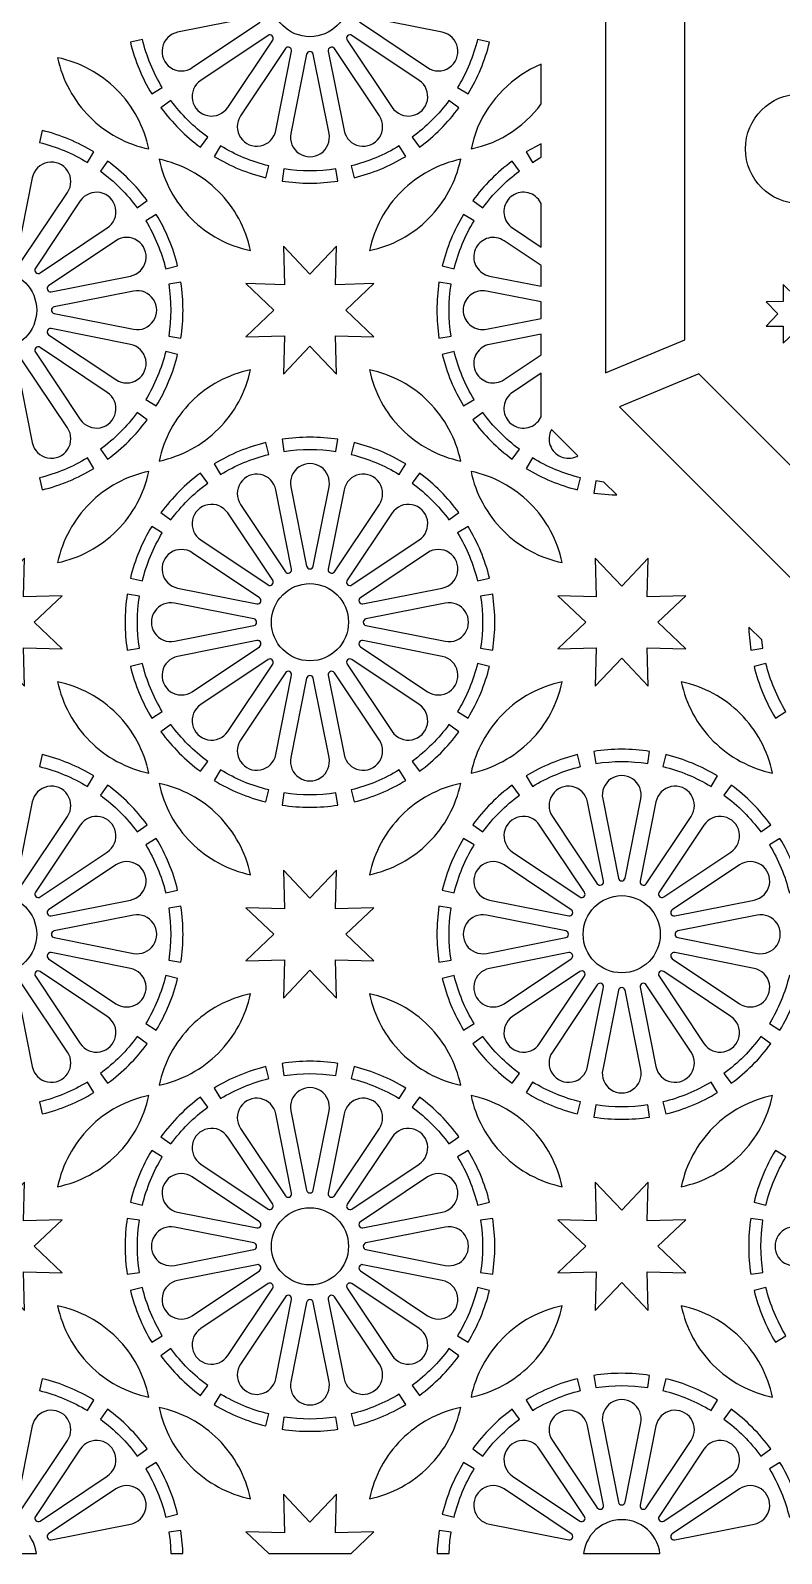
# Model space of a CAD drawing. Header units: millimetres. Extents: x 0 to 1400, y 170 to 1220.
# Drawn here: x 357.3 to 526, y 346 to 687.7 of the extents above; entities that cross this region are included whole.
import ezdxf

# ---------------------------------------------------------------- set-up
doc = ezdxf.new("R2010")
doc.units = ezdxf.units.MM
doc.layers.add('CUT', color=1, linetype='CONTINUOUS')

msp = doc.modelspace()

# ---------------------------------------------------------------- linework, layer by layer
at = {"layer": 'CUT'}
for points in [[(408.176, 690.799), (390.373, 687.258, 1.2185033), (393.651, 679.343), (408.743, 689.428, 0.8206798)], [(431.407, 689.428), (446.499, 679.343, 1.2185033), (449.777, 687.258), (431.974, 690.799, 0.8206798)], [(379.772, 685.012, 0.0759046), (384.566, 673.436), (386.925, 674.869, -0.0758398), (382.453, 685.666)], [(410.66, 686.56), (395.568, 676.475, 1.2185039), (401.625, 670.418), (411.71, 685.51, 0.8206772)], [(414.578, 683.593), (404.493, 668.501, 1.2185033), (412.408, 665.223), (415.949, 683.026, 0.8206798)], [(424.201, 683.026), (427.742, 665.223, 1.2185033), (435.657, 668.501), (425.572, 683.593, 0.8206798)], [(428.44, 685.51), (438.525, 670.418, 1.2185039), (444.582, 676.475), (429.49, 686.56, 0.8206772)], [(455.584, 673.436, 0.0759046), (460.378, 685.012), (457.697, 685.666, -0.0758398), (453.225, 674.869)], [(376.726, 674.371, 0.1456685), (363.438, 681.562, 0.1456685), (370.629, 668.274, 0.1456685), (383.917, 661.083, 0.1456685)], [(419.333, 682.352), (415.792, 664.549, 1.2185037), (424.358, 664.549), (420.817, 682.352, 0.8206783)], [(386.633, 670.343, 0.0759044), (395.493, 661.483), (397.123, 663.71, -0.0758399), (388.86, 671.973)], [(444.657, 661.483, 0.0759044), (453.517, 670.343), (451.29, 671.973, -0.0758399), (443.027, 663.71)], [(371.564, 660.434, 0.0759046), (359.988, 665.228), (359.334, 662.547, -0.0758398), (370.131, 658.075)], [(398.586, 659.416, 0.0759046), (410.162, 654.622), (410.816, 657.303, -0.0758398), (400.019, 661.775)], [(429.988, 654.622, 0.0759046), (441.564, 659.416), (440.131, 661.775, -0.0758398), (429.334, 657.303)], [(355.572, 636.257), (365.657, 651.349, 1.2185033), (357.742, 654.627), (354.201, 636.824, 0.8206798)], [(383.517, 649.507, 0.0759044), (374.657, 658.367), (373.027, 656.14, -0.0758399), (381.29, 647.877)], [(393.424, 645.479, 0.1456685), (406.712, 638.288, 0.1456685), (399.521, 651.576, 0.1456685), (386.233, 658.767, 0.1456685)], [(413.811, 653.896, 0.0759046), (426.339, 653.896), (425.918, 656.623, -0.0758397), (414.232, 656.623)], [(440.629, 651.576, 0.1456685), (433.438, 638.288, 0.1456685), (446.726, 645.479, 0.1456685), (453.917, 658.767, 0.1456685)], [(465.493, 658.367, 0.0759044), (456.633, 649.507), (458.86, 647.877, -0.0758399), (467.123, 656.14)], [(359.49, 633.29), (374.582, 643.375, 1.2185039), (368.525, 649.432), (358.44, 634.34, 0.8206772)], [(390.378, 634.838, 0.0759046), (385.584, 646.414), (383.225, 644.981, -0.0758398), (387.697, 634.184)], [(454.566, 646.414, 0.0759046), (449.772, 634.838), (452.453, 634.184, -0.0758398), (456.925, 644.981)], [(361.974, 629.051), (379.777, 632.592, 1.2185033), (376.499, 640.507), (361.407, 630.422, 0.8206798)], [(362.648, 624.183), (380.451, 620.642, 1.2185037), (380.451, 629.208), (362.648, 625.667, 0.8206783)], [(391.104, 618.661, 0.0759046), (391.104, 631.189), (388.377, 630.768, -0.0758397), (388.377, 619.082)], [(449.046, 631.189, 0.0759046), (449.046, 618.661), (451.773, 619.082, -0.0758397), (451.773, 630.768)], [(361.407, 619.428), (376.499, 609.343, 1.2185033), (379.777, 617.258), (361.974, 620.799, 0.8206798)], [(358.44, 615.51), (368.525, 600.418, 1.2185039), (374.582, 606.475), (359.49, 616.56, 0.8206772)], [(385.584, 603.436, 0.0759046), (390.378, 615.012), (387.697, 615.666, -0.0758398), (383.225, 604.869)], [(449.772, 615.012, 0.0759046), (454.566, 603.436), (456.925, 604.869, -0.0758398), (452.453, 615.666)], [(354.201, 613.026), (357.742, 595.223, 1.2185033), (365.657, 598.501), (355.572, 613.593, 0.8206798)], [(399.521, 598.274, 0.1456685), (406.712, 611.562, 0.1456685), (393.424, 604.371, 0.1456685), (386.233, 591.083, 0.1456685)], [(446.726, 604.371, 0.1456685), (433.438, 611.562, 0.1456685), (440.629, 598.274, 0.1456685), (453.917, 591.083, 0.1456685)], [(374.657, 591.483, 0.0759044), (383.517, 600.343), (381.29, 601.973, -0.0758399), (373.027, 593.71)], [(456.633, 600.343, 0.0759044), (465.493, 591.483), (467.123, 593.71, -0.0758399), (458.86, 601.973)], [(410.162, 595.228, 0.0759046), (398.586, 590.434), (400.019, 588.075, -0.0758398), (410.816, 592.547)], [(426.339, 595.954, 0.0759046), (413.811, 595.954), (414.232, 593.227, -0.0758397), (425.918, 593.227)], [(441.564, 590.434, 0.0759046), (429.988, 595.228), (429.334, 592.547, -0.0758398), (440.131, 588.075)], [(359.988, 584.622, 0.0759046), (371.564, 589.416), (370.131, 591.775, -0.0758398), (359.334, 587.303)], [(468.586, 589.416, 0.0759046), (480.162, 584.622), (480.816, 587.303, -0.0758398), (470.019, 591.775)], [(370.629, 581.576, 0.1456685), (363.438, 568.288, 0.1456685), (376.726, 575.479, 0.1456685), (383.917, 588.767, 0.1456685)], [(395.493, 588.367, 0.0759044), (386.633, 579.507), (388.86, 577.877, -0.0758399), (397.123, 586.14)], [(415.949, 566.824), (412.408, 584.627, 1.2185033), (404.493, 581.349), (414.578, 566.257, 0.8206798)], [(420.817, 567.498), (424.358, 585.301, 1.2185037), (415.792, 585.301), (419.333, 567.498, 0.8206783)], [(425.572, 566.257), (435.657, 581.349, 1.2185033), (427.742, 584.627), (424.201, 566.824, 0.8206798)], [(453.517, 579.507, 0.0759044), (444.657, 588.367), (443.027, 586.14, -0.0758399), (451.29, 577.877)], [(463.424, 575.479, 0.1456685), (476.712, 568.288, 0.1456685), (469.521, 581.576, 0.1456685), (456.233, 588.767, 0.1456685)], [(411.71, 564.34), (401.625, 579.432, 1.2185039), (395.568, 573.375), (410.66, 563.29, 0.8206772)], [(429.49, 563.29), (444.582, 573.375, 1.2185039), (438.525, 579.432), (428.44, 564.34, 0.8206772)], [(384.566, 576.414, 0.0759046), (379.772, 564.838), (382.453, 564.184, -0.0758398), (386.925, 574.981)], [(460.378, 564.838, 0.0759046), (455.584, 576.414), (453.225, 574.981, -0.0758398), (457.697, 564.184)], [(408.743, 560.422), (393.651, 570.507, 1.2185033), (390.373, 562.592), (408.176, 559.051, 0.8206798)], [(431.974, 559.051), (449.777, 562.592, 1.2185033), (446.499, 570.507), (431.407, 560.422, 0.8206798)], [(379.046, 561.189, 0.0759046), (379.046, 548.661), (381.773, 549.082, -0.0758397), (381.773, 560.768)], [(461.104, 548.661, 0.0759046), (461.104, 561.189), (458.377, 560.768, -0.0758397), (458.377, 549.082)], [(407.502, 555.667), (389.699, 559.208, 1.2185037), (389.699, 550.642), (407.502, 554.183, 0.8206783)], [(432.648, 554.183), (450.451, 550.642, 1.2185037), (450.451, 559.208), (432.648, 555.667, 0.8206783)], [(408.176, 550.799), (390.373, 547.258, 1.2185033), (393.651, 539.343), (408.743, 549.428, 0.8206798)], [(431.407, 549.428), (446.499, 539.343, 1.2185033), (449.777, 547.258), (431.974, 550.799, 0.8206798)], [(410.66, 546.56), (395.568, 536.475, 1.2185039), (401.625, 530.418), (411.71, 545.51, 0.8206772)], [(428.44, 545.51), (438.525, 530.418, 1.2185039), (444.582, 536.475), (429.49, 546.56, 0.8206772)], [(379.772, 545.012, 0.0759046), (384.566, 533.436), (386.925, 534.869, -0.0758398), (382.453, 545.666)], [(414.578, 543.593), (404.493, 528.501, 1.2185033), (412.408, 525.223), (415.949, 543.026, 0.8206798)], [(424.201, 543.026), (427.742, 525.223, 1.2185033), (435.657, 528.501), (425.572, 543.593, 0.8206798)], [(455.584, 533.436, 0.0759046), (460.378, 545.012), (457.697, 545.666, -0.0758398), (453.225, 534.869)], [(519.772, 545.012, 0.0759046), (524.566, 533.436), (526.925, 534.869, -0.0758398), (522.453, 545.666)], [(376.726, 534.371, 0.1456685), (363.438, 541.562, 0.1456685), (370.629, 528.274, 0.1456685), (383.917, 521.083, 0.1456685)], [(419.333, 542.352), (415.792, 524.549, 1.2185037), (424.358, 524.549), (420.817, 542.352, 0.8206783)], [(469.521, 528.274, 0.1456685), (476.712, 541.562, 0.1456685), (463.424, 534.371, 0.1456685), (456.233, 521.083, 0.1456685)], [(516.726, 534.371, 0.1456685), (503.438, 541.562, 0.1456685), (510.629, 528.274, 0.1456685), (523.917, 521.083, 0.1456685)], [(386.633, 530.343, 0.0759044), (395.493, 521.483), (397.123, 523.71, -0.0758399), (388.86, 531.973)], [(444.657, 521.483, 0.0759044), (453.517, 530.343), (451.29, 531.973, -0.0758399), (443.027, 523.71)], [(496.339, 525.954, 0.0759046), (483.811, 525.954), (484.232, 523.227, -0.0758397), (495.918, 523.227)], [(371.564, 520.434, 0.0759046), (359.988, 525.228), (359.334, 522.547, -0.0758398), (370.131, 518.075)], [(480.162, 525.228, 0.0759046), (468.586, 520.434), (470.019, 518.075, -0.0758398), (480.816, 522.547)], [(511.564, 520.434, 0.0759046), (499.988, 525.228), (499.334, 522.547, -0.0758398), (510.131, 518.075)], [(398.586, 519.416, 0.0759046), (410.162, 514.622), (410.816, 517.303, -0.0758398), (400.019, 521.775)], [(429.988, 514.622, 0.0759046), (441.564, 519.416), (440.131, 521.775, -0.0758398), (429.334, 517.303)], [(490.817, 497.498), (494.358, 515.301, 1.2185037), (485.792, 515.301), (489.333, 497.498, 0.8206783)], [(355.572, 496.257), (365.657, 511.349, 1.2185033), (357.742, 514.627), (354.201, 496.824, 0.8206798)], [(383.517, 509.507, 0.0759044), (374.657, 518.367), (373.027, 516.14, -0.0758399), (381.29, 507.877)], [(393.424, 505.479, 0.1456685), (406.712, 498.288, 0.1456685), (399.521, 511.576, 0.1456685), (386.233, 518.767, 0.1456685)], [(413.811, 513.896, 0.0759046), (426.339, 513.896), (425.918, 516.623, -0.0758397), (414.232, 516.623)], [(440.629, 511.576, 0.1456685), (433.438, 498.288, 0.1456685), (446.726, 505.479, 0.1456685), (453.917, 518.767, 0.1456685)], [(465.493, 518.367, 0.0759044), (456.633, 509.507), (458.86, 507.877, -0.0758399), (467.123, 516.14)], [(485.949, 496.824), (482.408, 514.627, 1.2185033), (474.493, 511.349), (484.578, 496.257, 0.8206798)], [(495.572, 496.257), (505.657, 511.349, 1.2185033), (497.742, 514.627), (494.201, 496.824, 0.8206798)], [(523.517, 509.507, 0.0759044), (514.657, 518.367), (513.027, 516.14, -0.0758399), (521.29, 507.877)], [(359.49, 493.29), (374.582, 503.375, 1.2185039), (368.525, 509.432), (358.44, 494.34, 0.8206772)], [(481.71, 494.34), (471.625, 509.432, 1.2185039), (465.568, 503.375), (480.66, 493.29, 0.8206772)], [(499.49, 493.29), (514.582, 503.375, 1.2185039), (508.525, 509.432), (498.44, 494.34, 0.8206772)], [(390.378, 494.838, 0.0759046), (385.584, 506.414), (383.225, 504.981, -0.0758398), (387.697, 494.184)], [(454.566, 506.414, 0.0759046), (449.772, 494.838), (452.453, 494.184, -0.0758398), (456.925, 504.981)], [(530.378, 494.838, 0.0759046), (525.584, 506.414), (523.225, 504.981, -0.0758398), (527.697, 494.184)], [(361.974, 489.051), (379.777, 492.592, 1.2185033), (376.499, 500.507), (361.407, 490.422, 0.8206798)], [(478.743, 490.422), (463.651, 500.507, 1.2185033), (460.373, 492.592), (478.176, 489.051, 0.8206798)], [(501.974, 489.051), (519.777, 492.592, 1.2185033), (516.499, 500.507), (501.407, 490.422, 0.8206798)], [(362.648, 484.183), (380.451, 480.642, 1.2185037), (380.451, 489.208), (362.648, 485.667, 0.8206783)], [(391.104, 478.661, 0.0759046), (391.104, 491.189), (388.377, 490.768, -0.0758397), (388.377, 479.082)], [(449.046, 491.189, 0.0759046), (449.046, 478.661), (451.773, 479.082, -0.0758397), (451.773, 490.768)], [(477.502, 485.667), (459.699, 489.208, 1.2185037), (459.699, 480.642), (477.502, 484.183, 0.8206783)], [(502.648, 484.183), (520.451, 480.642, 1.2185037), (520.451, 489.208), (502.648, 485.667, 0.8206783)], [(361.407, 479.428), (376.499, 469.343, 1.2185033), (379.777, 477.258), (361.974, 480.799, 0.8206798)], [(478.176, 480.799), (460.373, 477.258, 1.2185033), (463.651, 469.343), (478.743, 479.428, 0.8206798)], [(501.407, 479.428), (516.499, 469.343, 1.2185033), (519.777, 477.258), (501.974, 480.799, 0.8206798)], [(358.44, 475.51), (368.525, 460.418, 1.2185039), (374.582, 466.475), (359.49, 476.56, 0.8206772)], [(385.584, 463.436, 0.0759046), (390.378, 475.012), (387.697, 475.666, -0.0758398), (383.225, 464.869)], [(449.772, 475.012, 0.0759046), (454.566, 463.436), (456.925, 464.869, -0.0758398), (452.453, 475.666)], [(480.66, 476.56), (465.568, 466.475, 1.2185039), (471.625, 460.418), (481.71, 475.51, 0.8206772)], [(498.44, 475.51), (508.525, 460.418, 1.2185039), (514.582, 466.475), (499.49, 476.56, 0.8206772)], [(525.584, 463.436, 0.0759046), (530.378, 475.012), (527.697, 475.666, -0.0758398), (523.225, 464.869)], [(354.201, 473.026), (357.742, 455.223, 1.2185033), (365.657, 458.501), (355.572, 473.593, 0.8206798)], [(399.521, 458.274, 0.1456685), (406.712, 471.562, 0.1456685), (393.424, 464.371, 0.1456685), (386.233, 451.083, 0.1456685)], [(446.726, 464.371, 0.1456685), (433.438, 471.562, 0.1456685), (440.629, 458.274, 0.1456685), (453.917, 451.083, 0.1456685)], [(484.578, 473.593), (474.493, 458.501, 1.2185033), (482.408, 455.223), (485.949, 473.026, 0.8206798)], [(489.333, 472.352), (485.792, 454.549, 1.2185037), (494.358, 454.549), (490.817, 472.352, 0.8206783)], [(494.201, 473.026), (497.742, 455.223, 1.2185033), (505.657, 458.501), (495.572, 473.593, 0.8206798)], [(374.657, 451.483, 0.0759044), (383.517, 460.343), (381.29, 461.973, -0.0758399), (373.027, 453.71)], [(456.633, 460.343, 0.0759044), (465.493, 451.483), (467.123, 453.71, -0.0758399), (458.86, 461.973)], [(514.657, 451.483, 0.0759044), (523.517, 460.343), (521.29, 461.973, -0.0758399), (513.027, 453.71)], [(410.162, 455.228, 0.0759046), (398.586, 450.434), (400.019, 448.075, -0.0758398), (410.816, 452.547)], [(426.339, 455.954, 0.0759046), (413.811, 455.954), (414.232, 453.227, -0.0758397), (425.918, 453.227)], [(441.564, 450.434, 0.0759046), (429.988, 455.228), (429.334, 452.547, -0.0758398), (440.131, 448.075)], [(359.988, 444.622, 0.0759046), (371.564, 449.416), (370.131, 451.775, -0.0758398), (359.334, 447.303)], [(468.586, 449.416, 0.0759046), (480.162, 444.622), (480.816, 447.303, -0.0758398), (470.019, 451.775)], [(499.988, 444.622, 0.0759046), (511.564, 449.416), (510.131, 451.775, -0.0758398), (499.334, 447.303)], [(370.629, 441.576, 0.1456685), (363.438, 428.288, 0.1456685), (376.726, 435.479, 0.1456685), (383.917, 448.767, 0.1456685)], [(395.493, 448.367, 0.0759044), (386.633, 439.507), (388.86, 437.877, -0.0758399), (397.123, 446.14)], [(415.949, 426.824), (412.408, 444.627, 1.2185033), (404.493, 441.349), (414.578, 426.257, 0.8206798)], [(420.817, 427.498), (424.358, 445.301, 1.2185037), (415.792, 445.301), (419.333, 427.498, 0.8206783)], [(425.572, 426.257), (435.657, 441.349, 1.2185033), (427.742, 444.627), (424.201, 426.824, 0.8206798)], [(453.517, 439.507, 0.0759044), (444.657, 448.367), (443.027, 446.14, -0.0758399), (451.29, 437.877)], [(463.424, 435.479, 0.1456685), (476.712, 428.288, 0.1456685), (469.521, 441.576, 0.1456685), (456.233, 448.767, 0.1456685)], [(510.629, 441.576, 0.1456685), (503.438, 428.288, 0.1456685), (516.726, 435.479, 0.1456685), (523.917, 448.767, 0.1456685)], [(483.811, 443.896, 0.0759046), (496.339, 443.896), (495.918, 446.623, -0.0758397), (484.232, 446.623)], [(411.71, 424.34), (401.625, 439.432, 1.2185039), (395.568, 433.375), (410.66, 423.29, 0.8206772)], [(429.49, 423.29), (444.582, 433.375, 1.2185039), (438.525, 439.432), (428.44, 424.34, 0.8206772)], [(384.566, 436.414, 0.0759046), (379.772, 424.838), (382.453, 424.184, -0.0758398), (386.925, 434.981)], [(460.378, 424.838, 0.0759046), (455.584, 436.414), (453.225, 434.981, -0.0758398), (457.697, 424.184)], [(524.566, 436.414, 0.0759046), (519.772, 424.838), (522.453, 424.184, -0.0758398), (526.925, 434.981)], [(408.743, 420.422), (393.651, 430.507, 1.2185033), (390.373, 422.592), (408.176, 419.051, 0.8206798)], [(431.974, 419.051), (449.777, 422.592, 1.2185033), (446.499, 430.507), (431.407, 420.422, 0.8206798)], [(379.046, 421.189, 0.0759046), (379.046, 408.661), (381.773, 409.082, -0.0758397), (381.773, 420.768)], [(461.104, 408.661, 0.0759046), (461.104, 421.189), (458.377, 420.768, -0.0758397), (458.377, 409.082)], [(519.046, 421.189, 0.0759046), (519.046, 408.661), (521.773, 409.082, -0.0758397), (521.773, 420.768)], [(407.502, 415.667), (389.699, 419.208, 1.2185037), (389.699, 410.642), (407.502, 414.183, 0.8206783)], [(432.648, 414.183), (450.451, 410.642, 1.2185037), (450.451, 419.208), (432.648, 415.667, 0.8206783)], [(547.502, 415.667), (529.699, 419.208, 1.2185037), (529.699, 410.642), (547.502, 414.183, 0.8206783)], [(408.176, 410.799), (390.373, 407.258, 1.2185033), (393.651, 399.343), (408.743, 409.428, 0.8206798)], [(431.407, 409.428), (446.499, 399.343, 1.2185033), (449.777, 407.258), (431.974, 410.799, 0.8206798)], [(410.66, 406.56), (395.568, 396.475, 1.2185039), (401.625, 390.418), (411.71, 405.51, 0.8206772)], [(428.44, 405.51), (438.525, 390.418, 1.2185039), (444.582, 396.475), (429.49, 406.56, 0.8206772)], [(379.772, 405.012, 0.0759046), (384.566, 393.436), (386.925, 394.869, -0.0758398), (382.453, 405.666)], [(414.578, 403.593), (404.493, 388.501, 1.2185033), (412.408, 385.223), (415.949, 403.026, 0.8206798)], [(424.201, 403.026), (427.742, 385.223, 1.2185033), (435.657, 388.501), (425.572, 403.593, 0.8206798)], [(455.584, 393.436, 0.0759046), (460.378, 405.012), (457.697, 405.666, -0.0758398), (453.225, 394.869)], [(519.772, 405.012, 0.0759046), (524.566, 393.436), (526.925, 394.869, -0.0758398), (522.453, 405.666)], [(376.726, 394.371, 0.1456685), (363.438, 401.562, 0.1456685), (370.629, 388.274, 0.1456685), (383.917, 381.083, 0.1456685)], [(419.333, 402.352), (415.792, 384.549, 1.2185037), (424.358, 384.549), (420.817, 402.352, 0.8206783)], [(469.521, 388.274, 0.1456685), (476.712, 401.562, 0.1456685), (463.424, 394.371, 0.1456685), (456.233, 381.083, 0.1456685)], [(516.726, 394.371, 0.1456685), (503.438, 401.562, 0.1456685), (510.629, 388.274, 0.1456685), (523.917, 381.083, 0.1456685)], [(386.633, 390.343, 0.0759044), (395.493, 381.483), (397.123, 383.71, -0.0758399), (388.86, 391.973)], [(444.657, 381.483, 0.0759044), (453.517, 390.343), (451.29, 391.973, -0.0758399), (443.027, 383.71)], [(496.339, 385.954, 0.0759046), (483.811, 385.954), (484.232, 383.227, -0.0758397), (495.918, 383.227)], [(371.564, 380.434, 0.0759046), (359.988, 385.228), (359.334, 382.547, -0.0758398), (370.131, 378.075)], [(480.162, 385.228, 0.0759046), (468.586, 380.434), (470.019, 378.075, -0.0758398), (480.816, 382.547)], [(511.564, 380.434, 0.0759046), (499.988, 385.228), (499.334, 382.547, -0.0758398), (510.131, 378.075)], [(398.586, 379.416, 0.0759046), (410.162, 374.622), (410.816, 377.303, -0.0758398), (400.019, 381.775)], [(429.988, 374.622, 0.0759046), (441.564, 379.416), (440.131, 381.775, -0.0758398), (429.334, 377.303)], [(490.817, 357.498), (494.358, 375.301, 1.2185037), (485.792, 375.301), (489.333, 357.498, 0.8206783)], [(355.572, 356.257), (365.657, 371.349, 1.2185033), (357.742, 374.627), (354.201, 356.824, 0.8206798)], [(383.517, 369.507, 0.0759044), (374.657, 378.367), (373.027, 376.14, -0.0758399), (381.29, 367.877)], [(393.424, 365.479, 0.1456685), (406.712, 358.288, 0.1456685), (399.521, 371.576, 0.1456685), (386.233, 378.767, 0.1456685)], [(413.811, 373.896, 0.0759046), (426.339, 373.896), (425.918, 376.623, -0.0758397), (414.232, 376.623)], [(440.629, 371.576, 0.1456685), (433.438, 358.288, 0.1456685), (446.726, 365.479, 0.1456685), (453.917, 378.767, 0.1456685)], [(465.493, 378.367, 0.0759044), (456.633, 369.507), (458.86, 367.877, -0.0758399), (467.123, 376.14)], [(485.949, 356.824), (482.408, 374.627, 1.2185033), (474.493, 371.349), (484.578, 356.257, 0.8206798)], [(495.572, 356.257), (505.657, 371.349, 1.2185033), (497.742, 374.627), (494.201, 356.824, 0.8206798)], [(523.517, 369.507, 0.0759044), (514.657, 378.367), (513.027, 376.14, -0.0758399), (521.29, 367.877)], [(359.49, 353.29), (374.582, 363.375, 1.2185039), (368.525, 369.432), (358.44, 354.34, 0.8206772)], [(481.71, 354.34), (471.625, 369.432, 1.2185039), (465.568, 363.375), (480.66, 353.29, 0.8206772)], [(499.49, 353.29), (514.582, 363.375, 1.2185039), (508.525, 369.432), (498.44, 354.34, 0.8206772)], [(390.378, 354.838, 0.0759046), (385.584, 366.414), (383.225, 364.981, -0.0758398), (387.697, 354.184)], [(454.566, 366.414, 0.0759046), (449.772, 354.838), (452.453, 354.184, -0.0758398), (456.925, 364.981)], [(530.378, 354.838, 0.0759046), (525.584, 366.414), (523.225, 364.981, -0.0758398), (527.697, 354.184)], [(361.974, 349.051), (379.777, 352.592, 1.2185033), (376.499, 360.507), (361.407, 350.422, 0.8206798)], [(478.743, 350.422), (463.651, 360.507, 1.2185033), (460.373, 352.592), (478.176, 349.051, 0.8206798)], [(501.974, 349.051), (519.777, 352.592, 1.2185033), (516.499, 360.507), (501.407, 350.422, 0.8206798)]]:
    msp.add_lwpolyline(points, format="xyb", close=True, dxfattribs=at)
for points in [[(486.4, 690.8), (486.4, 610.883), (504.25, 618.276), (504.25, 690.8)], [(472, 680.089), (469.594, 678.962), (467.393, 677.634), (465.33, 676.099), (463.424, 674.371), (461.697, 672.466), (460.161, 670.402), (458.833, 668.2), (457.725, 665.879), (456.848, 663.462), (456.24, 661.09), (458.612, 661.698), (461.029, 662.575), (463.35, 663.683), (465.552, 665.011), (467.616, 666.547), (469.521, 668.274), (471.249, 670.18), (472, 671.189)], [(472, 662.272), (468.588, 660.43), (470.019, 658.075), (471.649, 659.065), (472, 659.231)], [(472, 648.871), (471.626, 649.431), (471.353, 649.796), (471.047, 650.129), (470.705, 650.429), (470.336, 650.693), (469.941, 650.915), (469.525, 651.096), (469.092, 651.233), (468.647, 651.324), (468.195, 651.368), (467.742, 651.366), (467.291, 651.316), (466.848, 651.22), (466.416, 651.078), (466.002, 650.892), (465.61, 650.665), (465.243, 650.398), (464.906, 650.094), (464.602, 649.757), (464.335, 649.39), (464.108, 648.998), (463.922, 648.584), (463.78, 648.152), (463.684, 647.709), (463.634, 647.258), (463.632, 646.805), (463.676, 646.353), (463.767, 645.908), (463.904, 645.475), (464.085, 645.059), (464.307, 644.664), (464.571, 644.295), (464.871, 643.953), (465.204, 643.647), (465.569, 643.374), (472, 639.077)], [(405.708, 618.974), (414.357, 619.207), (414.124, 610.558), (420.075, 616.839), (426.026, 610.558), (425.793, 619.207), (434.442, 618.974), (428.161, 624.925), (434.442, 630.876), (425.793, 630.643), (426.026, 639.292), (420.075, 633.011), (414.124, 639.292), (414.357, 630.643), (405.708, 630.876), (411.989, 624.925)], [(472, 634.928), (463.653, 640.506), (463.261, 640.739), (462.849, 640.929), (462.419, 641.076), (461.978, 641.177), (461.527, 641.232), (461.074, 641.24), (460.621, 641.201), (460.176, 641.114), (459.742, 640.982), (459.324, 640.806), (458.926, 640.588), (458.553, 640.33), (458.209, 640.034), (457.897, 639.703), (457.622, 639.344), (457.385, 638.956), (457.19, 638.546), (457.039, 638.119), (456.932, 637.677), (456.872, 637.228), (456.859, 636.775), (456.893, 636.322), (456.974, 635.875), (457.1, 635.44), (457.272, 635.02), (457.485, 634.619), (457.74, 634.243), (458.032, 633.896), (458.358, 633.581), (458.715, 633.301), (459.1, 633.06), (459.507, 632.86), (459.933, 632.704), (460.375, 632.591), (472, 630.279)], [(472, 626.761), (459.701, 629.208), (459.251, 629.273), (458.797, 629.292), (458.345, 629.263), (457.897, 629.188), (457.46, 629.066), (457.038, 628.9), (456.635, 628.69), (456.257, 628.441), (455.906, 628.153), (455.587, 627.83), (455.303, 627.475), (455.057, 627.094), (454.853, 626.689), (454.691, 626.265), (454.574, 625.827), (454.505, 625.378), (454.481, 624.925), (454.505, 624.472), (454.574, 624.023), (454.691, 623.585), (454.853, 623.161), (455.057, 622.756), (455.303, 622.375), (455.587, 622.02), (455.906, 621.697), (456.257, 621.409), (456.635, 621.16), (457.038, 620.95), (457.46, 620.784), (457.897, 620.662), (458.345, 620.587), (458.797, 620.558), (459.251, 620.577), (459.701, 620.642), (472, 623.089)], [(526.285, 621.316), (526.329, 617.506), (529.055, 620.169), (531.78, 617.506), (531.825, 621.316), (535.635, 621.361), (532.972, 624.086), (535.635, 626.811), (531.825, 626.856), (531.78, 630.666), (529.055, 628.003), (526.329, 630.666), (526.285, 626.856), (522.475, 626.811), (525.138, 624.086), (522.475, 621.361)], [(472, 619.571), (460.375, 617.259), (459.933, 617.146), (459.507, 616.99), (459.1, 616.79), (458.715, 616.549), (458.358, 616.269), (458.032, 615.954), (457.74, 615.607), (457.485, 615.231), (457.272, 614.83), (457.1, 614.41), (456.974, 613.975), (456.893, 613.528), (456.859, 613.075), (456.872, 612.622), (456.932, 612.173), (457.039, 611.731), (457.19, 611.304), (457.385, 610.894), (457.622, 610.506), (457.897, 610.147), (458.209, 609.816), (458.553, 609.52), (458.926, 609.262), (459.324, 609.044), (459.742, 608.868), (460.176, 608.736), (460.621, 608.649), (461.074, 608.61), (461.527, 608.618), (461.978, 608.673), (462.419, 608.774), (462.849, 608.921), (463.261, 609.111), (463.653, 609.344), (472, 614.922)], [(472, 610.773), (465.569, 606.476), (465.204, 606.203), (464.871, 605.897), (464.571, 605.555), (464.307, 605.186), (464.085, 604.791), (463.904, 604.375), (463.767, 603.942), (463.676, 603.497), (463.632, 603.045), (463.634, 602.592), (463.684, 602.141), (463.78, 601.698), (463.922, 601.266), (464.108, 600.852), (464.335, 600.46), (464.602, 600.093), (464.906, 599.756), (465.243, 599.452), (465.61, 599.185), (466.002, 598.958), (466.416, 598.772), (466.848, 598.63), (467.291, 598.534), (467.742, 598.484), (468.195, 598.482), (468.647, 598.526), (469.092, 598.617), (469.525, 598.754), (469.941, 598.935), (470.336, 599.157), (470.705, 599.421), (471.047, 599.721), (471.353, 600.054), (471.626, 600.419), (472, 600.979)], [(558.689, 559.373), (507.407, 610.655), (489.557, 603.261), (546.067, 546.751)], [(474.298, 598.156), (474.07, 597.698), (473.924, 597.269), (473.823, 596.828), (473.768, 596.377), (473.76, 595.924), (473.799, 595.471), (473.886, 595.026), (474.018, 594.592), (474.194, 594.174), (474.412, 593.776), (474.67, 593.403), (474.966, 593.059), (475.297, 592.747), (475.656, 592.472), (476.044, 592.235), (476.454, 592.04), (476.881, 591.889), (477.323, 591.782), (477.772, 591.722), (478.225, 591.709), (478.678, 591.743), (479.125, 591.824), (479.56, 591.95), (479.98, 592.122), (480.209, 592.244)], [(486.089, 586.337), (484.232, 586.623), (483.811, 583.9), (487.955, 583.474), (488.978, 583.474)], [(335.708, 548.974), (344.357, 549.207), (344.124, 540.558), (350.075, 546.839), (356.026, 540.558), (355.793, 549.207), (364.442, 548.974), (358.161, 554.925), (364.442, 560.876), (355.793, 560.643), (356.026, 569.292), (350.075, 563.011), (344.124, 569.292), (344.357, 560.643), (335.708, 560.876), (341.989, 554.925)], [(475.708, 548.974), (484.357, 549.207), (484.124, 540.558), (490.075, 546.839), (496.026, 540.558), (495.793, 549.207), (504.442, 548.974), (498.161, 554.925), (504.442, 560.876), (495.793, 560.643), (496.026, 569.292), (490.075, 563.011), (484.124, 569.292), (484.357, 560.643), (475.708, 560.876), (481.989, 554.925)], [(518.624, 553.828), (518.624, 552.805), (519.05, 548.661), (521.773, 549.082), (521.487, 550.939)], [(405.708, 478.974), (414.357, 479.207), (414.124, 470.558), (420.075, 476.839), (426.026, 470.558), (425.793, 479.207), (434.442, 478.974), (428.161, 484.925), (434.442, 490.876), (425.793, 490.643), (426.026, 499.292), (420.075, 493.011), (414.124, 499.292), (414.357, 490.643), (405.708, 490.876), (411.989, 484.925)], [(335.708, 408.974), (344.357, 409.207), (344.124, 400.558), (350.075, 406.839), (356.026, 400.558), (355.793, 409.207), (364.442, 408.974), (358.161, 414.925), (364.442, 420.876), (355.793, 420.643), (356.026, 429.292), (350.075, 423.011), (344.124, 429.292), (344.357, 420.643), (335.708, 420.876), (341.989, 414.925)], [(475.708, 408.974), (484.357, 409.207), (484.124, 400.558), (490.075, 406.839), (496.026, 400.558), (495.793, 409.207), (504.442, 408.974), (498.161, 414.925), (504.442, 420.876), (495.793, 420.643), (496.026, 429.292), (490.075, 423.011), (484.124, 429.292), (484.357, 420.643), (475.708, 420.876), (481.989, 414.925)], [(429.296, 346), (434.442, 350.876), (425.793, 350.643), (426.026, 359.292), (420.075, 353.011), (414.124, 359.292), (414.357, 350.643), (405.708, 350.876), (410.854, 346)], [(498.657, 346), (498.543, 346.724), (498.308, 347.6), (497.983, 348.446), (497.572, 349.253), (497.078, 350.013), (496.508, 350.718), (495.868, 351.358), (495.163, 351.928), (494.403, 352.422), (493.596, 352.833), (492.75, 353.158), (491.874, 353.393), (490.98, 353.534), (490.075, 353.582), (489.17, 353.534), (488.276, 353.393), (487.4, 353.158), (486.554, 352.833), (485.747, 352.422), (484.987, 351.928), (484.282, 351.358), (483.642, 350.718), (483.072, 350.013), (482.578, 349.253), (482.167, 348.446), (481.842, 347.6), (481.607, 346.724), (481.493, 346)], [(391.526, 346), (391.526, 347.045), (391.1, 351.189), (388.377, 350.768), (388.668, 348.884), (388.815, 346)], [(451.335, 346), (451.482, 348.884), (451.773, 350.768), (449.05, 351.189), (448.624, 347.045), (448.624, 346)]]:
    msp.add_lwpolyline(points, close=True, dxfattribs=at)
msp.add_lwpolyline([(341.493, 346), (358.657, 346), (358.543, 346.724), (358.308, 347.6), (357.983, 348.446), (357.572, 349.253), (357.078, 350.013)], dxfattribs=at)
for centre, radius in [((420.075, 694.925), 8.657), ((530.154, 661.126), 12.3), ((350.075, 624.925), 8.657), ((420.075, 554.925), 8.657), ((350.075, 484.925), 8.657), ((490.075, 484.925), 8.657), ((420.075, 414.925), 8.657)]:
    msp.add_circle(centre, radius, dxfattribs=at)

doc.saveas('drawing.dxf')
